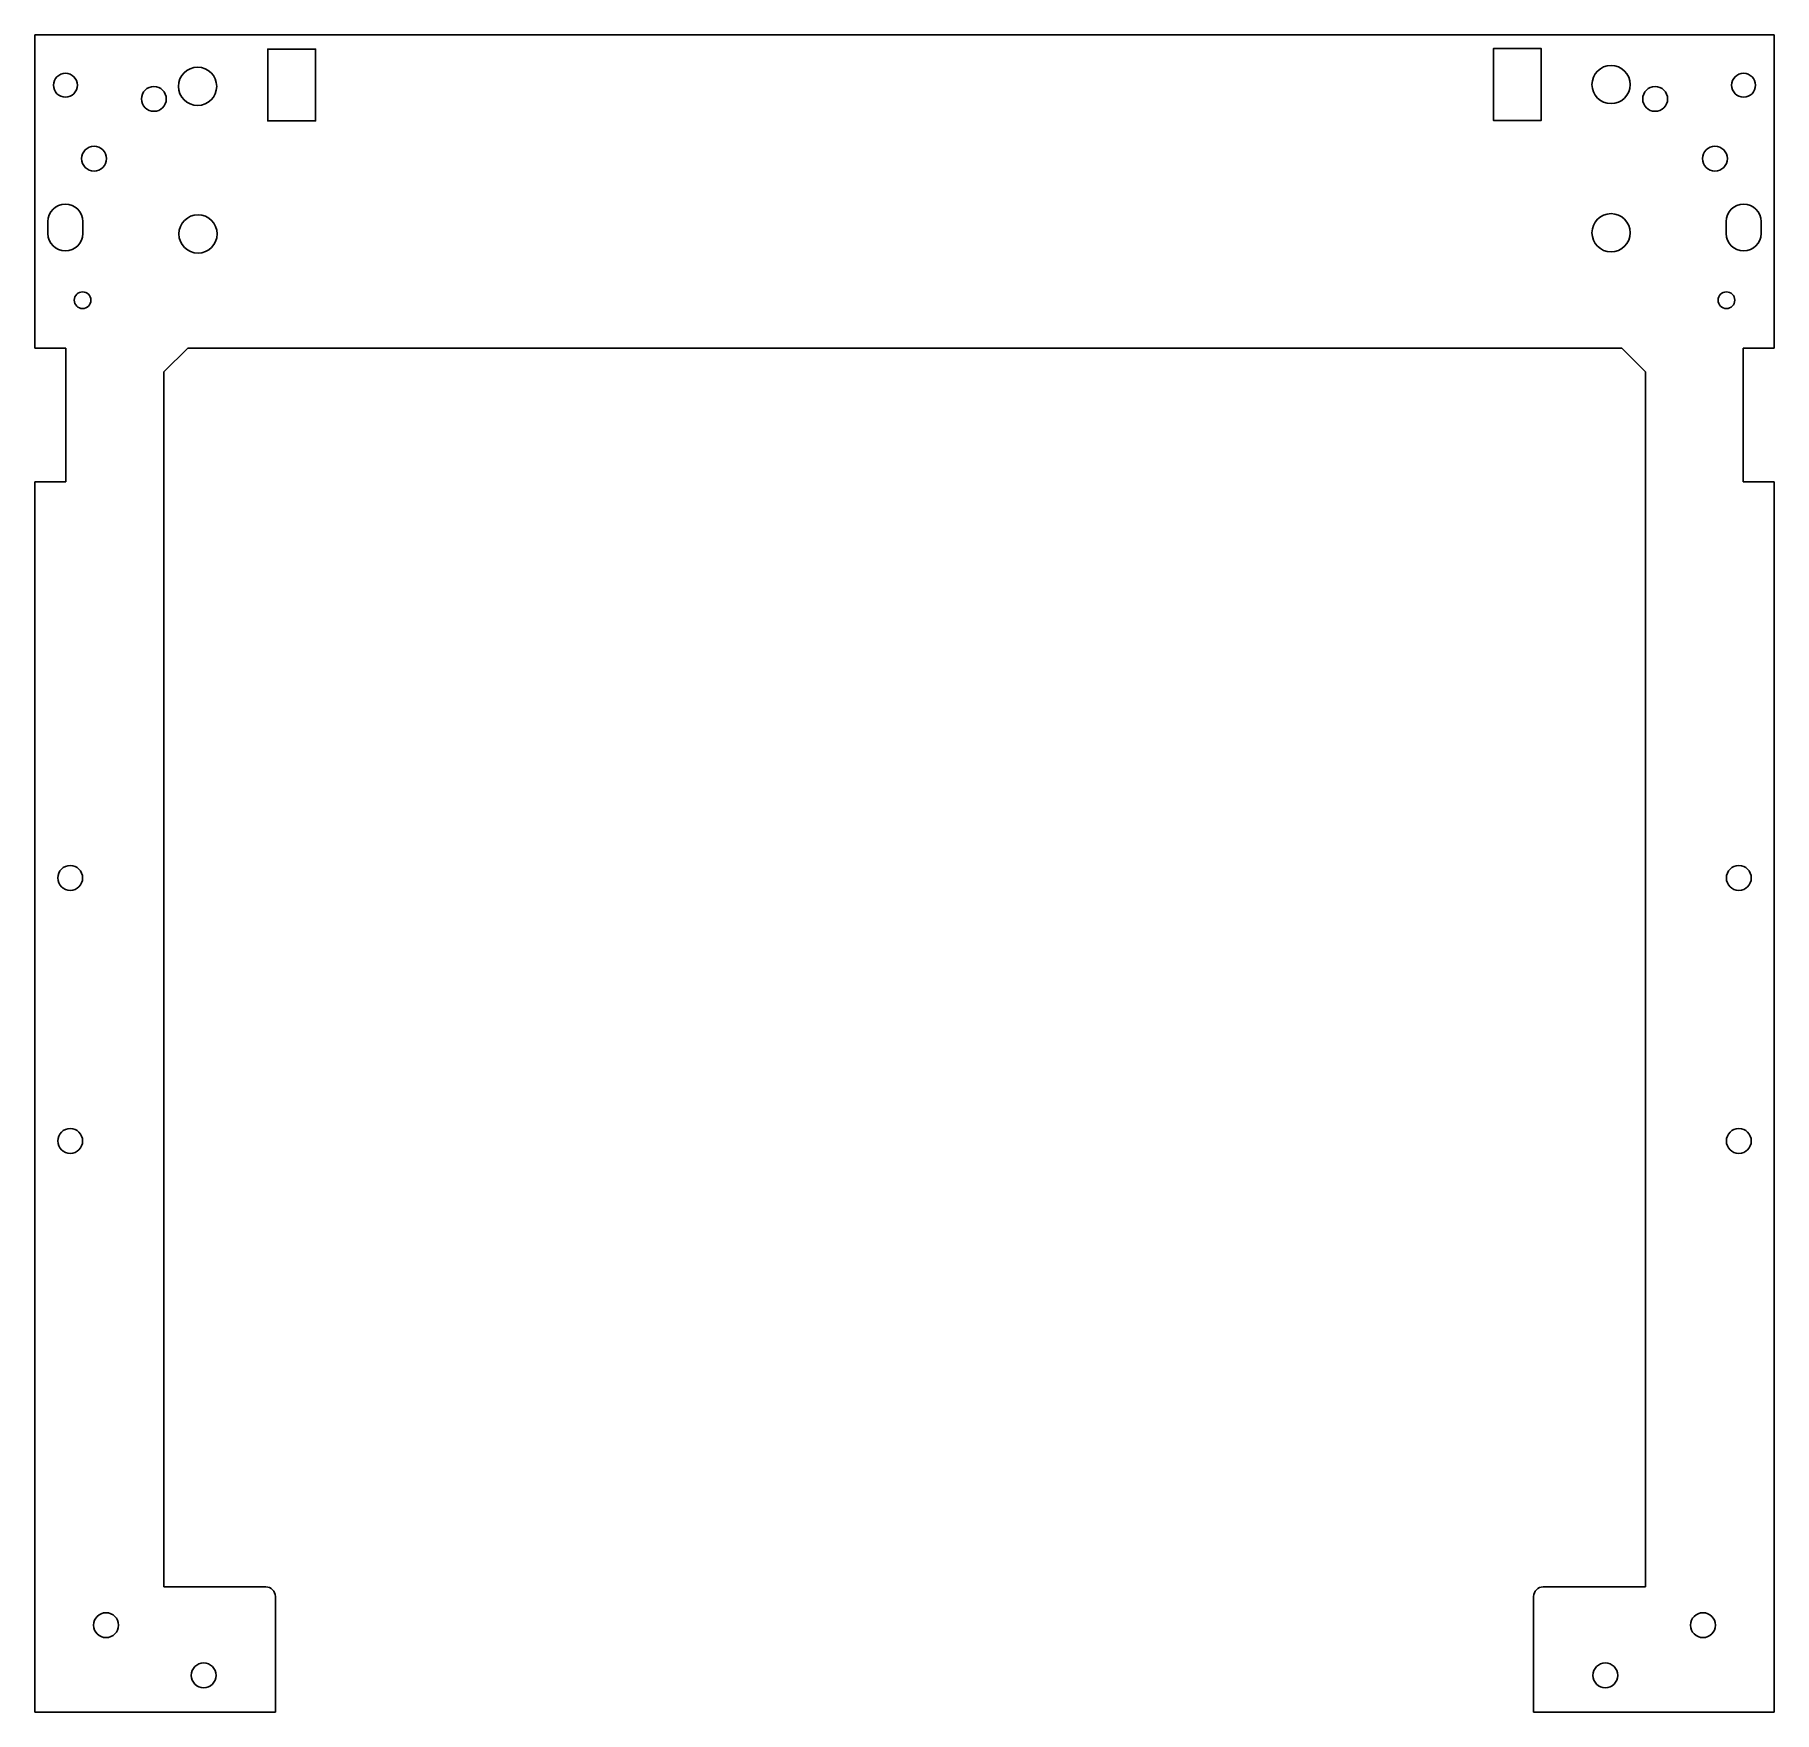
# Model space of a CAD drawing. Header units: millimetres. Extents: x -182 to 182, y -177 to 174.
import ezdxf

# ---------------------------------------------------------------- set-up
doc = ezdxf.new("R2010")
doc.units = ezdxf.units.MM
doc.layers.get('0').update_dxf_attribs({"linetype": 'CONTINUOUS'})

msp = doc.modelspace()

# ---------------------------------------------------------------- linework, layer by layer
for p, q in [((181.9, 174.05), (-181.89, 174.05)), ((-181.89, 174.05), (-181.89, 108.55)), ((-181.89, 108.55), (-181.89, 174.05)), ((-181.89, 174.05), (181.9, 174.05)), ((-181.89, 174.05), (-181.89, 108.55)), ((181.9, 174.05), (-181.89, 174.05)), ((181.9, 108.55), (181.9, 174.05)), ((181.9, 174.05), (181.9, 108.55)), ((181.9, 108.55), (181.9, 174.05)), ((-181.89, 108.55), (-175.39, 108.55)), ((-175.39, 108.55), (-181.89, 108.55)), ((-181.89, 108.55), (-175.39, 108.55)), ((-175.39, 108.55), (-175.39, 80.55)), ((-175.39, 80.55), (-175.39, 108.55)), ((-175.39, 108.55), (-175.39, 80.55)), ((-154.89, 103.55), (-149.89, 108.55)), ((-149.89, 108.55), (-154.89, 103.55)), ((-154.89, 103.55), (-149.89, 108.55)), ((150, 108.55), (-149.89, 108.55)), ((-149.89, 108.55), (150, 108.55)), ((-149.89, 108.55), (150, 108.55)), ((150, 108.55), (155, 103.55)), ((155, 103.55), (150, 108.55)), ((150, 108.55), (155, 103.55)), ((175.4, 80.55), (175.4, 108.55)), ((175.4, 108.55), (181.9, 108.55)), ((181.9, 108.55), (175.4, 108.55)), ((175.4, 108.55), (175.4, 80.55)), ((181.9, 108.55), (175.4, 108.55)), ((175.4, 108.55), (175.4, 80.55)), ((-154.89, -150.5), (-154.89, 103.55)), ((-154.89, 103.55), (-154.89, -150.5)), ((-154.89, -150.5), (-154.89, 103.55)), ((155, 103.55), (155, -150.5)), ((155, -150.5), (155, 103.55)), ((155, 103.55), (155, -150.5)), ((-175.39, 80.55), (-181.89, 80.55)), ((-181.89, 80.55), (-181.89, -176.7)), ((-181.89, -176.7), (-181.89, 80.55)), ((-181.89, 80.55), (-175.39, 80.55)), ((-181.89, -176.7), (-181.89, 80.55)), ((-175.39, 80.55), (-181.89, 80.55)), ((181.9, 80.55), (175.4, 80.55)), ((175.4, 80.55), (181.9, 80.55)), ((175.4, 80.55), (181.9, 80.55)), ((181.9, -176.7), (181.9, 80.55)), ((181.9, 80.55), (181.9, -176.7)), ((181.9, -176.7), (181.9, 80.55)), ((-133.57, -150.5), (-154.89, -150.5)), ((-154.89, -150.5), (-133.57, -150.5)), ((-133.57, -150.5), (-154.89, -150.5)), ((-131.57, -176.7), (-131.57, -152.5)), ((-131.57, -152.5), (-131.57, -176.7)), ((-131.57, -176.7), (-131.57, -152.5)), ((131.58, -152.5), (131.58, -176.7)), ((131.58, -176.7), (131.58, -152.5)), ((131.58, -152.5), (131.58, -176.7)), ((155, -150.5), (133.58, -150.5)), ((133.58, -150.5), (155, -150.5)), ((155, -150.5), (133.58, -150.5)), ((-181.89, -176.7), (-131.57, -176.7)), ((-131.57, -176.7), (-181.89, -176.7)), ((-181.89, -176.7), (-131.57, -176.7)), ((131.58, -176.7), (181.9, -176.7)), ((181.9, -176.7), (131.58, -176.7)), ((131.58, -176.7), (181.9, -176.7))]:
    msp.add_line(p, q)
for points in [[(-133.16, 171.05), (-133.16, 156.05), (-123.16, 156.05), (-123.16, 171.05)], [(-133.16, 156.05), (-133.16, 171.05), (-123.16, 171.05), (-123.16, 156.05)], [(-133.16, 156.05), (-123.16, 156.05), (-123.16, 171.05), (-133.16, 171.05)], [(123.17, 171.15), (123.17, 156.15), (133.17, 156.15), (133.17, 171.15)], [(123.17, 156.15), (123.17, 171.15), (133.17, 171.15), (133.17, 156.15)], [(123.17, 156.15), (133.17, 156.15), (133.17, 171.15), (123.17, 171.15)]]:
    msp.add_lwpolyline(points, close=True)
for points in [[(-179.14, 135, -1), (-171.84, 135), (-171.84, 132.5, -1), (-179.14, 132.5)], [(-179.14, 135, -1), (-171.84, 135), (-171.84, 132.5, -1), (-179.14, 132.5)], [(-179.14, 135), (-179.14, 132.5, 1), (-171.84, 132.5), (-171.84, 135, 1)], [(179.15, 132.5, -1), (171.85, 132.5), (171.85, 135, -1), (179.15, 135)], [(179.15, 132.5, -1), (171.85, 132.5), (171.85, 135, -1), (179.15, 135)], [(179.15, 132.5), (179.15, 135, 1), (171.85, 135), (171.85, 132.5, 1)]]:
    msp.add_lwpolyline(points, format="xyb", close=True)
for centre, radius in [((147.78, 163.65), 4), ((147.78, 163.65), 4), ((147.78, 163.65), 4), ((-175.49, 163.5), 2.5), ((-175.49, 163.5), 2.5), ((-175.49, 163.5), 2.5), ((-147.85, 163.27), 4), ((-147.85, 163.27), 4), ((-147.85, 163.27), 4), ((175.5, 163.5), 2.5), ((175.5, 163.5), 2.5), ((175.5, 163.5), 2.5), ((-156.99, 160.65), 2.6), ((-156.99, 160.65), 2.6), ((-156.99, 160.65), 2.6), ((157, 160.65), 2.6), ((157, 160.65), 2.6), ((157, 160.65), 2.6), ((-169.49, 148.15), 2.6), ((-169.49, 148.15), 2.6), ((-169.49, 148.15), 2.6), ((169.5, 148.15), 2.6), ((169.5, 148.15), 2.6), ((169.5, 148.15), 2.6), ((-147.75, 132.41), 4), ((-147.75, 132.41), 4), ((-147.75, 132.41), 4), ((147.78, 132.65), 4), ((147.78, 132.65), 4), ((147.78, 132.65), 4), ((-171.89, 118.55), 1.75), ((-171.89, 118.55), 1.75), ((-171.89, 118.55), 1.75), ((171.9, 118.55), 1.75), ((171.9, 118.55), 1.75), ((171.9, 118.55), 1.75), ((-174.49, -2.25), 2.6), ((-174.49, -2.25), 2.6), ((-174.49, -2.25), 2.6), ((174.5, -2.25), 2.6), ((174.5, -2.25), 2.6), ((174.5, -2.25), 2.6), ((-174.49, -57.25), 2.6), ((-174.49, -57.25), 2.6), ((-174.49, -57.25), 2.6), ((174.5, -57.25), 2.6), ((174.5, -57.25), 2.6), ((174.5, -57.25), 2.6), ((-166.99, -158.5), 2.6), ((-166.99, -158.5), 2.6), ((-166.99, -158.5), 2.6), ((167, -158.5), 2.6), ((167, -158.5), 2.6), ((167, -158.5), 2.6), ((-146.57, -169), 2.6), ((-146.57, -169), 2.6), ((-146.57, -169), 2.6), ((146.58, -169), 2.6), ((146.58, -169), 2.6), ((146.58, -169), 2.6)]:
    msp.add_circle(centre, radius)
for centre, start, end in [((-133.57, -152.5), 0, 90), ((-133.57, -152.5), 0, 90), ((-133.57, -152.5), 0, 90), ((133.58, -152.5), 90, 180), ((133.58, -152.5), 90, 180), ((133.58, -152.5), 90, 180)]:
    msp.add_arc(centre, 2, start, end)

doc.saveas('drawing.dxf')
